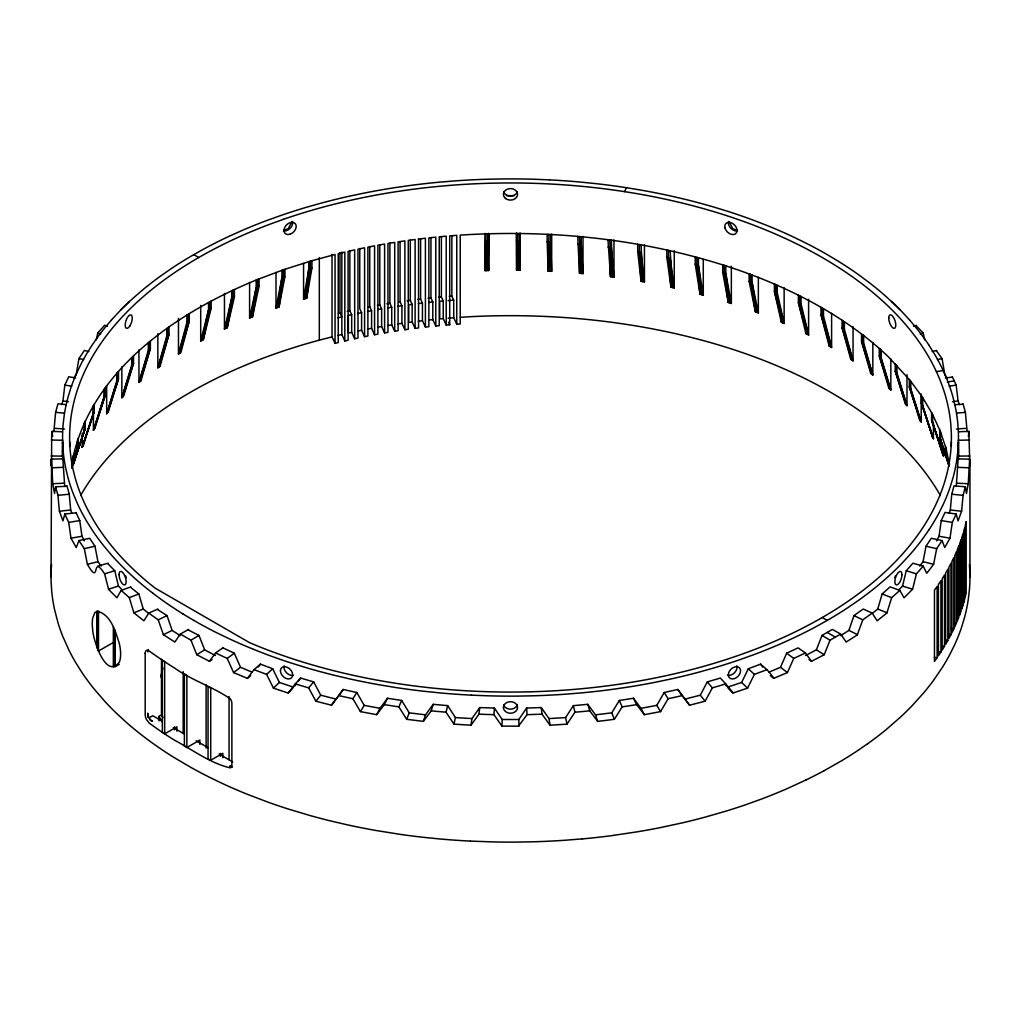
<?xml version="1.0" encoding="UTF-8"?>
<svg xmlns="http://www.w3.org/2000/svg" width="1021" height="1021" viewBox="0 0 1021 1021"><rect width="100%" height="100%" fill="white"/><g stroke="black" fill="none" stroke-linecap="round" stroke-linejoin="round"><path stroke-width="1.5" d="M96.867 646.969L96.867 611.311C110.855 613.723 115.667 632.088 119.444 643.945A28.014 11.958 70.5 0 1 119.444 661.889C106.044 680.382 93.039 639.44 92.707 630.11A26.98 9.138 75.3 0 1 92.707 617.973L94.927 612.536L97.557 611.132L97.352 648.335L98.501 651.028L113.267 642.503M337.913 317.863L341.844 316.944L339.98 312.949L339.98 252.761M418.546 239.067L418.546 327.945L415.113 328.366L415.113 239.488L408.285 240.382L408.285 329.26L404.89 329.757L404.89 240.879L398.088 241.849L398.088 330.727L394.706 331.251L394.706 242.373L387.967 243.496L387.967 332.374L384.598 332.935L384.598 244.057L377.898 245.244L377.898 334.122L374.567 334.748L374.567 245.87L367.892 247.12L367.892 335.998L364.586 336.675L364.586 247.797L357.975 249.188L357.975 338.066L354.67 338.755L351.683 332.323L351.683 314.723L349.846 310.754L349.846 250.553M359.762 248.486L359.762 308.674L361.6 312.643L361.6 330.242L364.586 336.675M394.706 331.251L391.732 324.857L391.732 307.244L389.894 303.301L389.894 243.113M404.89 329.757L401.917 323.351L401.917 305.751L400.066 301.769L400.066 241.581M861.533 333.982L861.533 341.333L870.696 373.418L872.827 375.052L863.651 342.967L863.651 335.615C836.365 314.57 806.003 297.736 774.403 284.08L774.403 291.444L781.32 322.215L784.141 323.44L777.236 292.67L777.236 285.306L775.832 284.68A440.893 254.548 0 0 0 724.246 265.345L724.246 272.696L729.798 302.982L725.778 273.207L725.778 265.856C640.346 238.531 549.579 229.368 460.229 235.111L460.229 323.989L456.744 324.206L456.77 235.328L449.712 235.902L449.712 324.78L446.215 325.061L446.215 236.183L439.247 236.795L439.247 325.673L435.788 326.018L432.802 319.599L432.802 301.986L430.951 298.004L430.951 237.804M446.215 325.061L443.229 318.603L443.229 301.004L441.378 297.022L441.378 236.834M456.744 324.206L453.745 317.748L453.707 300.148L451.856 296.167L451.856 235.979M863.651 342.967L861.533 341.333L871.768 374.235L862.617 342.137L862.617 334.786A440.893 254.548 0 0 1 888.423 356.878L910.081 380.399L922.116 396.748L932.135 413.556L940.099 430.709L940.099 438.073L949.249 466.24M944.514 646.28L944.514 575.002L942.153 578.83L942.153 650.109L944.514 646.28L941.758 645.859M940.099 430.709L945.969 448.155L946.212 456.527L946.212 449.163M147.739 717.278L147.739 713.232A6.624 3.829 60 0 0 152.435 721.349L150.074 719.984M62.549 453.375L62.562 441.812L62.562 455.889L62.536 454.626M62.562 459.412L62.792 442.757M51.05 576.852L51.675 435.699L52.135 431.36L62.166 431.768M958.834 431.768L968.852 431.373L969.861 465.844L969.644 459.131L958.17 458.888L956.256 486.455M958.464 454.626L958.438 455.889L958.438 441.812L958.451 453.375M489.187 233.745L488.587 270.552L485.064 270.654L485.664 233.847M487.425 233.771L486.826 270.603L485.664 241.211L489.187 241.096M548.928 234.396L548.162 271.152L551.685 271.331L551.685 234.103M919.73 566.106L923.048 561.703L926.021 546.197L931.267 538.297L942.064 540.581L936.678 548.673L933.615 564.294L930.233 568.812L926.685 573.292L923.226 566.119L916.411 573.853L912.583 589.257L904.057 597.783L899.858 590.393L891.678 597.668L886.853 613.059L877.128 620.794L872.228 613.111L862.783 619.849L857.257 634.947L846.167 642.043L840.64 634.054L830.022 640.18L824.215 654.716L811.542 661.302L805.429 652.968L793.764 658.417L787.408 672.584L774.033 678.199L766.988 669.648L754.404 674.37L747.563 688.141L733.244 692.914L725.74 683.917L712.364 687.86L705.128 701.197L689.545 705.205L682.143 695.633L668.117 698.734L660.561 711.624L644.34 714.674L636.645 704.643L622.146 706.889L614.348 719.307L606.027 720.379L597.668 721.362L595.485 714.84L587.802 704.324L573.343 705.651L574.951 712.211L567 724.157L550.038 725.191L549.043 718.58L541.258 707.591L526.632 708.038L527.04 714.662L518.515 726.135L501.975 726.135L502.179 719.499L494.368 708.038L479.742 707.591L471.957 718.58L470.962 725.191L454 724.157L446.049 712.211L447.67 705.639L433.198 704.324L425.515 714.84L423.332 721.362L406.652 719.307L398.854 706.877L384.355 704.643L376.66 714.674L360.439 711.624L352.883 698.734L338.857 695.633L331.455 705.205L315.872 701.197L308.636 687.86L295.248 683.917L288.203 693.055L273.437 688.141L266.596 674.37L253.999 669.648L247.388 678.378L233.592 672.584L227.236 658.417L215.559 652.968L209.458 661.302L196.785 654.716L190.978 640.18L180.36 634.054L174.833 642.043L163.411 634.717L158.217 619.849L148.772 613.123L143.872 620.794L133.853 612.817L129.322 597.655L121.142 590.393L116.943 597.783L108.66 589.513L104.601 573.84C90.754 552.642 100.99 587.802 87.385 564.294L84.322 548.673L78.936 540.581L89.72 538.297L94.979 546.197L97.952 561.703L101.27 566.106M969.644 459.131L968.24 483.737L966.453 493.539L965.394 486.787L954.022 485.856L951.738 494.202L950.321 509.977L949.198 513.218M64.744 486.455L62.83 458.888L51.356 459.131L51.139 465.844L51.05 460.918M518.196 233.464L516.626 270.259L520.161 270.297L520.161 233.069M501.975 726.135L493.96 714.662L494.368 708.038M53.871 431.653L55.606 412.369L57.942 403.805L66.429 404.661M968.852 431.373L968.393 436.516M51.561 564.511L51.331 567.599A457.855 264.337 0 0 0 51.127 581.485L51.675 590.738A459.973 265.562 0 0 0 54.47 609.18L58.031 622.912A457.446 264.107 0 0 0 62.83 636.53L68.854 649.969A458.008 264.426 0 0 0 76.077 663.216L81.565 671.92A459.169 265.103 0 0 0 94.098 688.958L104.831 701.389A457.28 264.005 0 0 0 116.675 713.475L125.175 721.324A459.744 265.434 0 0 0 153.444 743.786L158.536 747.359A458.569 264.758 0 0 0 174.476 757.761L191.335 767.664A457.574 264.171 0 0 0 209.075 777.045L221.353 783.005A459.641 265.371 0 0 0 246.967 794.147L267.03 801.804A457.268 264.005 0 0 0 287.756 808.862L309.095 815.269A457.867 264.35 0 0 0 330.983 821.024L345.851 824.496A459.807 265.473 0 0 0 376.175 830.52L399.351 834.234A457.855 264.337 0 0 0 422.834 837.246L438.622 838.854A459.961 265.562 0 0 0 470.349 841.1M965.394 486.787L963.058 495.351L961.603 511.24L958.055 520.876L956.167 514.035L945.025 512.427L941.247 520.582L939.026 536.255L936.538 540.836M61.528 404.635L62.945 400.959L64.834 385.121L68.713 376.749L75.618 377.885M470.962 725.191L478.964 714.202L479.742 707.591M303.569 263.495L303.569 299.166L306.708 298.247L310.333 268.523L310.333 261.172L335.054 254.484L335.054 343.362L338.245 342.533L338.232 253.667L344.83 252.123L344.83 341.001L348.11 340.235L348.11 251.357L354.67 249.877L354.67 338.755M956.167 514.035L952.287 522.407L950.015 538.195L944.744 547.55L942.064 540.581M276.002 272.39L276.002 308.074L279.039 307.015L283.417 277.138L283.417 269.786L310.333 261.172M66.901 486.29L55.593 486.787L54.547 493.539L52.76 483.737L51.356 459.131M249.596 282.383L249.596 318.054L252.493 316.893L257.611 286.824L257.611 279.46L283.417 269.786M303.569 299.166L308.776 269.008L308.776 261.644M310.333 268.523L305.139 298.706L308.776 269.008L311.928 268.076L311.928 260.725M306.708 298.247L311.928 268.076M88.891 351.543L84.322 350.484L78.936 358.575L76.256 374.273L74.176 377.847M71.547 464.313C88.687 371.478 175.88 312.745 257.611 279.46M71.751 468.269L73.142 463.304L72.172 466.329M962.969 404.239L954.571 404.661M227.198 323.147L227.198 327.805L234.434 296.881L234.434 289.53L233.03 290.155L233.03 297.507L227.198 327.805L224.454 329.081L224.454 293.41M276.002 308.074L281.924 277.686L281.924 270.323M283.417 277.138L277.521 307.551L281.924 277.686L284.948 276.627L284.948 269.276M279.039 307.015L284.948 276.627M203.294 339.712L209.816 309.172L209.816 301.808L211.13 301.131L211.13 308.482L203.294 339.712L200.703 341.103L200.703 305.419M259.079 278.886L259.079 286.25L257.611 286.824L251.038 317.467L256.182 287.424L256.182 280.06M249.596 318.054L256.182 287.424L257.611 286.824M252.493 316.893L259.079 286.25M454 724.157L455.417 717.584L447.67 705.639M96.255 339.827L97.774 333.025L104.589 325.303L107.499 326.197M224.454 329.081L231.678 298.17L231.678 290.806M233.03 297.507L225.832 328.443L231.678 298.17L234.434 296.881M898.442 590.227L902.538 586.054L906.252 570.739L912.902 563.209L923.226 566.119M200.703 341.103L208.539 309.874L208.539 302.522M209.816 309.172L201.992 340.401L208.539 309.874L211.13 308.482M160.642 676.923L162.977 667.989M75.848 512.861L64.821 514.035L62.945 520.876L59.397 511.24L57.955 495.351L55.593 486.787M188.055 314.379L188.055 321.73L179.67 353.292L189.281 321.002L189.281 313.638M186.869 322.496L178.471 354.045L180.883 352.551L189.281 321.002L186.869 322.496L186.869 315.132M166.768 328.583L166.768 335.947L157.847 367.841L160.067 366.258L169.001 334.365L169.001 327.001M167.865 327.779L167.865 335.143L158.957 367.05L169.001 334.365L166.768 335.947M120.861 309.733L129.322 301.489M149.334 341.971L149.334 349.335L139.954 381.612L150.381 348.506L150.381 341.142M148.351 350.177L138.945 382.441L140.975 380.769L150.381 348.506L148.351 350.177L148.351 342.814M872.904 612.932L877.728 609.027L882.157 593.954L890.121 586.871L899.858 590.393M188.055 321.73L178.471 354.045L178.471 318.361M131.696 357.758L131.696 365.11L121.844 397.769L123.669 396.02L133.521 363.361L133.521 356.01M132.577 356.878L132.577 364.229L122.762 396.901L133.521 363.361L131.696 365.11M423.332 721.362L431.219 710.858L433.198 704.324M952.146 377.183L945.382 377.885M167.865 335.143L157.847 367.841L157.847 333.714M116.879 380.693L118.487 378.868L108.252 411.935L106.656 413.747L116.879 380.693L116.879 373.329L117.657 372.41L117.657 379.774L107.447 412.841L118.487 378.868L118.487 371.516M149.334 349.335L138.945 382.441L138.945 349.871M104.653 388.516L104.653 395.867L94.111 429.356L105.367 394.936L103.989 396.824L93.422 430.3L94.8 428.424L105.367 394.936L105.367 387.584M82.216 433.389L82.216 447.338L94.226 411.501L82.79 446.381L94.226 411.501L94.226 404.137M132.577 364.229L121.844 397.769L121.844 366.743M93.626 412.458L82.216 447.338L93.626 412.458L93.626 405.107M71.84 464.925L78.068 445.769L78.068 438.405M73.142 463.304L71.942 467.248L72.887 464.313L72.887 456.949M85.113 421.111L85.113 428.475L73.104 464.797L73.142 455.94M84.628 429.445L73.563 463.815L85.113 428.475L73.104 464.797L84.628 429.445L84.628 422.094M72.006 464.415L78.068 445.769M117.657 379.774L106.656 413.747L106.656 385.823M104.653 395.867L93.422 430.3L93.422 414.794M840.755 635.636L848.91 630.378L853.977 615.599L863.192 609.027L872.228 613.111M805.556 655.508L816.366 649.867L822.033 635.419L832.383 629.434L840.64 634.054M78.936 540.581L76.256 547.55L70.985 538.195L68.713 522.407L64.821 514.035M406.652 719.307L409.242 712.849L401.649 700.444L387.508 698.262L380.003 708.332L376.66 714.674M936.499 350.93L942.064 358.575L944.744 374.273L946.824 377.847M956.473 623.014L954.737 626.932L954.737 555.654L956.473 551.736L956.473 623.014L953.716 622.58M398.854 706.877L401.649 700.444M768.711 672.252L780.491 667.287L786.681 653.198L798.065 647.876L805.429 652.968M107.881 563.669L114.748 570.739L118.462 586.054L122.558 590.227M624.61 191.642L626.447 187.698L641.469 190.187A447.938 258.619 0 0 1 671.052 196.07L685.538 199.44A447.938 258.619 0 0 1 713.883 207.084L727.679 211.309A447.938 258.619 0 0 1 754.493 220.625L767.447 225.654A447.938 258.619 0 0 1 792.424 236.527L804.395 242.322A447.938 258.619 0 0 1 827.265 254.65L838.126 261.134A447.938 258.619 0 0 1 858.635 274.764L868.258 281.873A447.938 258.619 0 0 1 886.202 296.664L894.485 304.309A447.938 258.619 0 0 1 909.634 320.109M953.831 628.885L951.942 632.778L951.942 561.499L953.831 557.606L953.831 628.885L951.087 628.451M727.679 687.12L741.642 682.449L748.304 668.755L760.581 664.148L766.988 669.648M384.355 704.643L387.508 698.262M916.169 325.763L923.226 333.025L924.745 339.827M950.947 634.717L948.905 638.584L948.905 567.306L950.947 563.439L950.947 634.717L948.203 634.296M291.866 221.723L288.203 228.768L283.57 230.287M595.485 714.84L611.758 712.849L619.351 700.457L633.492 698.262L640.997 708.332L656.809 705.358L664.173 692.506L677.842 689.481L685.078 699.091L700.266 695.186L707.323 681.9L720.367 678.059L725.74 683.917M130.611 587.343L138.843 593.954L143.272 609.027L148.096 612.932M947.845 640.512L945.637 644.366L945.637 573.087L947.845 569.246L947.845 640.512L945.089 640.09M360.439 711.624L364.191 705.358L356.827 692.506L343.158 689.481L331.455 705.205M157.502 609.524L167.023 615.599L172.09 630.378L180.245 635.636M352.883 698.734L356.827 692.506M940.928 652.011L938.414 655.801L938.414 584.535L940.928 580.732L940.928 652.011L938.171 651.577M567 724.157L565.583 717.584L573.343 705.651M188.272 629.957L198.967 635.419L204.634 649.867L215.444 655.508M519.025 726.135L518.821 719.499L526.632 708.038M928.714 530.193L922.856 538.565A447.938 258.619 0 0 1 909.647 554.926L902.296 562.903A447.938 258.619 0 0 1 886.202 578.371L877.447 585.863A447.938 258.619 0 0 1 858.635 600.271L848.579 607.189A447.938 258.619 0 0 1 827.265 620.385L816.009 626.664A447.938 258.619 0 0 1 792.424 638.495L780.095 644.06A447.938 258.619 0 0 1 754.493 654.41L741.22 659.209A447.938 258.619 0 0 1 713.883 667.938L699.819 671.907A447.938 258.619 0 0 1 671.052 678.952L656.337 682.054A447.938 258.619 0 0 1 626.46 687.324L611.273 689.52A447.938 258.619 0 0 1 580.592 692.953L565.098 694.216A447.938 258.619 0 0 1 533.97 695.773L518.323 696.105A447.938 258.619 0 0 1 487.081 695.773L471.46 695.161M937.125 657.703L934.445 661.468L934.445 590.202L937.125 586.424L937.125 657.703L934.343 657.269M338.857 695.633L343.158 689.481M222.565 648.412L222.935 647.876L234.32 653.198L240.509 667.287L252.289 672.252M258.287 667.058L260.419 664.148L272.696 668.755L279.358 682.449L293.321 687.12M294.673 686.023L296.524 683.572M298.362 681.109L300.633 678.059L313.677 681.9L320.734 695.186L335.922 699.091M315.872 701.197L320.734 695.186M308.636 687.86L313.677 681.9M111.366 320.096L118.704 312.132A447.938 258.619 0 0 1 134.849 296.664L143.553 289.173A447.938 258.619 0 0 1 162.403 274.764L172.421 267.834A447.938 258.619 0 0 1 193.773 254.65M295.248 683.917L300.633 678.059M288.203 693.055L292.836 688.218M273.437 688.141L279.358 682.449M266.596 674.37L272.696 668.755M253.999 669.648L260.419 664.148M247.388 678.378L250.681 675.66M233.592 672.584L240.509 667.287M227.236 658.417L234.32 653.198M867.556 743.786L857.257 750.882A458.008 264.426 0 0 1 840.998 761.117L823.845 770.855M215.559 652.968L222.935 647.876M209.458 661.302L211.972 659.63M196.785 654.716L204.634 649.867M190.978 640.18L198.967 635.419M119.266 664.339L115.194 666.687L115.194 631.029M148.977 717.903L152.729 715.747L162.313 721.273M158.982 720.864L158.982 716.359L161.484 714.917L161.484 659.272M164.662 733.869L164.662 661.697L162.339 660.14L162.339 732.325L164.662 733.869L176.927 726.786L176.927 731.215M186.881 747.538L186.881 675.353L184.38 673.911L184.38 746.096L186.881 747.538L199.874 740.034L199.874 744.462M210.722 760.262L210.722 688.077L208.042 686.737L208.042 758.922L210.722 760.262L222.808 753.281L222.808 757.71M180.36 634.054L188.617 629.434M163.411 634.717L172.09 630.378M158.217 619.849L167.023 615.599M805.824 780.057L787 788.697A459.807 265.473 0 0 1 760.734 799.315L747.13 804.229A457.242 263.98 0 0 1 726.199 811.07L704.669 817.259A457.855 264.337 0 0 1 682.615 822.798L660.077 827.661A457.229 263.98 0 0 1 637.142 831.834L613.851 835.318M148.772 613.123L157.808 609.027M133.853 612.817L143.272 609.027M129.322 597.655L138.843 593.954M121.142 590.393L130.867 586.871M108.417 589.257L118.462 586.054M104.601 573.84L114.748 570.739M913.501 326.197L916.399 325.303M97.774 566.119L108.098 563.209M920.278 333.867L923.226 333.025M80.608 495.53A452.38 261.185 0 0 1 319.318 340.146L332.042 336.879L332.042 254.344M87.385 564.294L97.952 561.703M337.9 335.462L341.844 334.543L341.844 252.008M84.322 548.673L94.979 546.197M932.109 351.543L936.678 350.484M338.385 313.307L339.98 312.949M347.178 311.328L349.846 310.754M937.444 359.545L942.064 358.575M351.683 314.723L348.378 315.425L348.378 333.025L351.683 332.323M357.631 313.473L361.6 312.643M357.631 331.072L361.6 330.242M367.586 311.482L371.593 310.729L371.593 328.328L374.567 334.748M367.586 329.081L371.593 328.328M368.517 306.976L369.742 306.747L371.593 310.729M70.985 538.195L81.974 536.255L84.462 540.836M377.374 305.381L379.786 304.96L381.624 308.916L381.624 326.529L384.598 332.935M378.242 309.478L381.624 308.916M387.686 307.921L391.732 307.244M378.242 327.09L381.624 326.529M387.686 325.52L391.732 324.857M68.713 522.407L79.766 520.582L81.974 536.255M386.882 303.786L389.894 303.301M936.372 371.631L943.2 370.572L946.978 379.34A447.938 258.619 0 0 1 952.95 397.054L955.12 406.001A447.938 258.619 0 0 1 957.851 423.983L958.4 433.006A447.938 258.619 0 0 1 957.851 451.052L956.754 460.05A447.938 258.619 0 0 1 952.95 477.968L950.232 486.864A447.938 258.619 0 0 1 943.2 504.451L938.886 513.129A447.938 258.619 0 0 1 928.714 530.193M947.36 381.994L954.29 380.922L956.179 385.121L958.055 400.959L959.472 404.635M397.845 323.951L401.917 323.351M397.833 306.338L401.917 305.751M949.211 386.129L956.179 385.121M399.351 301.871L400.066 301.769M952.465 401.712L958.055 400.959M407.149 300.787L410.302 300.391L412.139 304.347L412.139 321.947L415.113 328.366M418.368 239.08L425.412 238.225L425.412 327.103L428.858 326.733L428.858 237.855L435.788 237.14L435.788 326.018M412.139 304.347L408.732 304.769L408.732 322.368L412.139 321.947M418.316 303.594L422.439 303.084L422.439 320.683L425.412 327.103M418.316 321.194L422.439 320.683M417.78 299.459L420.601 299.127L422.439 303.084M59.397 511.24L70.679 509.977L71.802 513.218M428.041 298.311L430.951 298.004M428.654 302.42L432.802 301.986M428.654 320.02L432.802 319.599M57.955 495.351L69.262 494.202L70.679 509.977M597.668 721.362L589.781 710.858L574.951 712.211M438.622 297.251L441.378 297.022M443.229 318.603L439.732 318.909L439.732 301.284L443.229 301.004M582.378 838.854L566.489 840.143A459.961 265.562 0 0 1 534.545 841.751L518.515 842.07A457.382 264.069 0 0 1 494.47 841.955L470.451 841.1M448.13 318.207L453.745 317.748M956.868 413.071L965.407 412.369L967.129 431.653M448.117 300.608L453.707 300.148M449.214 296.371L451.856 296.167M565.583 717.584L549.043 718.58M956.486 429.011L966.453 428.297M460.305 317.327L471.077 316.663A452.38 261.185 0 0 1 940.392 495.53M52.76 483.737L64.208 483.175M52.148 467.784L63.596 467.324M550.038 725.191L542.036 714.202L527.04 714.662M958.17 440.268L969.644 440.025M518.821 719.499L502.179 719.499M958.209 442.757L958.387 456.119L969.861 455.991M506.493 195.675L514.507 195.675M516.422 233.464L516.422 240.828L519.957 240.854L520.161 270.297M51.139 455.991L62.613 456.119M51.356 440.025L62.83 440.268M493.96 714.662L478.964 714.202M547.167 234.32L547.167 241.683L550.689 241.862L551.685 271.331M957.404 467.324L968.865 467.784M549.54 179.875L533.945 179.237A447.938 258.619 0 0 0 502.702 178.943L487.055 179.237A447.938 258.619 0 0 0 455.928 180.819L440.421 182.07A447.938 258.619 0 0 0 409.753 185.528L394.553 187.698A447.938 258.619 0 0 0 364.688 192.982L349.961 196.058A447.938 258.619 0 0 0 321.207 203.128L307.13 207.072A447.938 258.619 0 0 0 279.818 215.839L266.519 220.613A447.938 258.619 0 0 0 240.943 230.976L228.589 236.527A447.938 258.619 0 0 0 205.03 248.371L193.748 254.637L198.738 257.522M471.957 718.58L455.417 717.584M956.792 483.175L968.24 483.737M54.547 428.297L64.514 429.011M577.72 243.777L581.217 244.096L583.004 273.615L579.52 273.296L577.72 236.413M55.606 412.369L64.132 413.071M446.049 712.211L431.219 710.858M951.738 494.202L963.058 495.351M425.515 714.84L409.242 712.849M950.321 509.977L961.603 511.24M607.954 247.095L611.4 247.554L613.978 277.163L610.532 276.704L607.954 239.744M62.945 400.959L68.535 401.712M64.834 385.121L71.789 386.129M941.247 520.582L952.287 522.407M637.704 251.625L641.086 252.225L644.442 281.949L641.06 281.362L637.704 251.625L637.704 244.261M380.003 708.332L364.191 705.358M939.026 536.255L950.015 538.195M666.841 257.343L670.146 258.071L674.256 287.96L670.963 287.22L666.841 257.343L666.841 249.979M78.936 358.575L83.569 359.545M926.021 546.197L936.678 548.673M923.048 561.703L933.615 564.294M695.212 264.222L698.415 265.077L703.278 295.146L700.074 294.278L695.212 264.222L695.212 256.858M97.774 333.025L100.722 333.867M906.252 570.739L916.411 573.853M722.689 272.224L725.778 273.207L731.355 303.479L728.254 302.497L722.689 272.224L722.689 264.86M902.538 586.054L912.583 589.257M737.43 230.287L732.797 228.768L729.134 221.723M750.626 274.496L750.626 281.847L756.867 312.375L752.094 282.421L752.094 275.057L749.133 273.947L749.133 281.311L755.387 311.826L758.348 312.937L758.348 277.253M749.133 281.311L752.094 282.421L758.348 312.937M882.157 593.954L891.678 597.668M253.553 649.369L266.519 654.423A447.938 258.619 0 0 0 293.359 663.701L307.13 667.951A447.938 258.619 0 0 0 335.501 675.57L349.961 678.965A447.938 258.619 0 0 0 379.557 684.836L394.553 687.337A447.938 258.619 0 0 0 425.055 691.383L440.421 692.965A447.938 258.619 0 0 0 471.485 695.148M877.728 609.027L887.147 612.817M777.236 292.67L774.403 291.444L782.737 322.827L775.832 292.044L775.832 284.68M853.977 615.599L862.783 619.849M799.749 295.86L799.749 303.224L807.266 334.301L798.396 302.573L805.939 333.637L808.606 334.977L801.064 303.901L798.396 302.573L798.396 295.209M848.91 630.378L857.576 634.717M822.262 307.985L822.262 315.336L830.367 346.732L820.986 314.634L829.116 346.017L831.605 347.459L823.488 316.076L820.986 314.634L820.986 307.27M822.262 617.501L827.252 620.398M827.252 632.458L835.382 637.142M173.264 727.603L184.214 733.92M196.083 740.774L207.952 747.627M219.183 754.111L232.686 761.908M232.099 767.333L229.751 765.98A6.624 3.829 60 0 0 232.086 766.605M193.748 620.398L182.874 613.902M822.033 635.419L830.022 640.18M816.366 649.867L824.215 654.716M843.244 320.977L843.244 328.341L851.897 360.068L842.07 327.575L850.735 359.303L853.058 360.834L844.38 329.119L842.07 327.575L842.07 320.224M809.028 659.63L811.542 661.302M786.681 653.198L793.764 658.417M152.742 593.163L162.365 600.271A447.938 258.619 0 0 0 182.912 613.889M780.491 667.287L787.408 672.584M770.319 675.66L773.612 678.378M880.268 349.335L880.268 356.699L890.835 390.022L881.2 357.567L881.2 350.203L879.272 348.493L879.272 355.857L888.908 388.312L890.835 390.022L890.835 358.996M880.268 356.699L879.272 355.857L889.878 389.167L880.268 356.699L881.2 357.567M891.678 301.489L900.126 309.733M748.304 668.755L754.404 674.37M741.642 682.449L747.563 688.141M896.119 364.574L896.119 371.925L906.138 404.788L895.238 371.044L905.282 403.895L906.993 405.682L896.948 372.831L895.238 371.044L895.238 363.68M728.164 688.218L732.797 693.055M909.634 320.096L916.488 328.213A447.938 258.619 0 0 1 928.714 344.83M707.323 681.9L712.364 687.86M910.081 380.399L910.081 387.75L920.47 421.035L909.315 386.844L919.717 420.103L921.21 421.954L910.809 388.695L909.315 386.844L909.315 379.48M700.266 695.186L705.128 701.197M724.489 683.572L726.327 686.023M760.581 664.148L762.725 667.058M685.078 699.091L689.545 705.205M933.436 423.256L933.436 438.762L921.453 403.167L921.453 395.803M677.842 689.481L682.143 695.633M922.116 404.112L932.811 437.818L921.453 403.167L933.436 438.762L922.116 404.112L922.116 396.748M928.714 344.83L934.062 353.317A447.938 258.619 0 0 1 943.2 370.585M664.173 692.506L668.117 698.734M656.809 705.358L660.561 711.624M161.484 714.917L163.041 717.623M158.982 716.359L162.109 721.77M943.595 446.713L943.595 456.03L931.586 419.937L931.586 412.586M640.997 708.332L644.34 714.674M633.492 698.262L636.645 704.643M952.287 376.749L954.29 380.922M79.766 520.582L75.962 512.427M448.513 322.189L449.712 324.78M341.844 334.543L344.83 341.001M332.042 336.879L335.054 343.362M619.351 700.457L622.146 706.889M611.758 712.849L614.348 719.307M932.135 420.907L943.595 456.03L931.586 419.937L943.085 455.047L932.135 420.907L932.135 413.556M948.841 465.244L939.665 437.077L939.665 429.726M910.081 387.75L921.21 421.954L921.21 394.042M949.045 465.014L945.663 454.511L945.663 447.147M949.045 465.282L945.663 454.511L948.866 464.529M949.224 466.138L939.665 437.077L940.469 439.068L940.469 431.717M896.119 371.925L906.993 405.682L906.993 374.656M862.617 342.137L872.827 375.052L872.827 342.482M587.802 704.324L589.781 710.858M843.244 328.341L853.058 360.834L853.058 326.707M963.045 403.805L965.407 412.369M822.262 315.336L831.605 347.459L831.605 313.332M69.262 494.202L66.965 485.856M799.749 303.224L808.606 334.977L808.606 299.293M775.832 292.044L784.141 323.44L784.141 287.769M945.969 448.155L949.453 464.313M696.833 257.279L696.833 264.63L701.669 294.712L698.415 265.077L698.415 257.726M750.626 281.847L755.387 311.826M668.5 250.336L668.5 257.688L672.609 287.59L670.146 250.719M724.246 272.696L728.254 302.497L728.254 297.838M541.258 707.591L542.036 714.202M639.401 244.555L639.401 251.906L642.758 281.656L641.086 244.861M696.833 264.63L700.074 294.278M52.607 436.516L52.135 431.36M609.677 239.948L612.255 276.933L611.4 240.203M668.5 257.688L670.963 287.22L670.963 282.575M969.44 564.511L969.886 572.219A459.565 265.332 0 0 1 969.325 590.738L968.202 599.978A459.565 265.332 0 0 1 964.296 618.356L961.514 627.468A459.565 265.332 0 0 1 954.29 645.527L949.875 654.41A457.268 263.992 0 0 1 942.243 667.581L933.424 680.497A458.008 264.426 0 0 1 923.456 693.131L912.34 705.46A457.242 263.98 0 0 1 900.139 717.418L886.853 729.007A459.565 265.332 0 0 1 867.531 743.824M579.469 236.566L581.268 273.462L581.217 236.732M639.401 251.906L641.06 281.362L641.06 276.704M62.6 442.029L63.149 451.052A447.938 258.619 0 0 0 65.918 469.035L68.05 477.968A447.938 258.619 0 0 0 74.061 495.696L77.8 504.451A447.938 258.619 0 0 0 86.976 521.718L92.286 530.193A447.938 258.619 0 0 0 104.55 546.809L111.366 554.926A447.938 258.619 0 0 0 126.566 570.713L134.81 578.371A447.938 258.619 0 0 0 152.78 593.15M958.387 456.119L958.438 459.412M487.425 241.135L488.587 270.552L488.587 233.324M548.928 241.747L549.923 271.241L550.689 234.498M547.167 241.683L548.162 271.152L548.162 258.734M609.677 247.312L610.532 276.704L610.532 270.501M518.196 240.828L518.4 270.284L519.957 233.503M516.422 240.828L516.626 270.259L516.626 233.043M579.469 243.917L579.52 273.296M969.95 460.918L969.95 576.852M951.33 441.812L951.33 446.407M932.62 414.539L932.62 421.89M932.173 433.759L932.173 436.86M922.716 397.718L922.716 405.069M910.809 381.331L910.809 388.695M896.948 365.467L896.948 372.831M850.735 356.189L850.735 359.303M844.38 321.755L844.38 329.119M829.116 342.916L829.116 346.017M823.488 308.712L823.488 316.076M805.939 328.979L805.939 333.637M801.064 296.549L801.064 303.901M781.32 317.569L781.32 322.215M731.355 266.251L731.355 303.479M703.278 259.474L703.278 295.146M674.256 250.732L674.256 287.96M644.442 244.721L644.442 281.949M613.978 239.935L613.978 277.163M583.004 236.387L583.004 273.615M485.064 233.426L485.064 270.654M420.601 238.94L420.601 299.127M410.302 240.19L410.302 300.391M379.786 244.772L379.786 304.96M369.742 246.559L369.742 306.747M319.318 257.611L319.318 340.146M229.061 696.526L229.061 759.79M220.319 753.319L220.319 756.267M206.114 684.861L206.114 748.125M183.167 671.614L183.167 733.295M174.425 726.824L174.425 729.773M160.067 363.157L160.067 366.258M140.975 377.668L140.975 380.769M114.633 629.702L114.633 666.904M113.344 627.098L113.344 666.994M103.989 389.46L103.989 396.824M98.501 611.132L98.501 651.028M93.077 406.077L93.077 413.428M84.194 423.077L84.194 430.441M83.365 442.31L83.365 445.411M72.708 457.97L72.708 465.321M69.67 441.812L69.67 446.407M253.591 649.356A447.938 258.619 0 0 1 228.627 638.495L216.605 632.701A447.938 258.619 0 0 1 193.773 620.385M62.651 442.029A447.938 258.619 0 0 1 63.187 423.983L64.246 414.973A447.938 258.619 0 0 1 68.088 397.054L70.768 388.171A447.938 258.619 0 0 1 77.838 370.585L82.114 361.893A447.938 258.619 0 0 1 92.324 344.83L98.144 336.458A447.938 258.619 0 0 1 111.404 320.109M549.566 179.887A447.938 258.619 0 0 1 580.592 182.083L595.97 183.64A447.938 258.619 0 0 1 626.46 187.711M613.761 835.382A459.565 265.332 0 0 1 582.276 838.917M823.947 770.791A458.008 264.426 0 0 1 805.939 779.993M736.83 665.807A7.07 5.003 -45 0 1 734.635 672.597A7.07 5.003 -45 0 1 727.858 675.289M517.328 704.86A7.07 5.769 0 0 1 510.5 709.136A7.07 5.769 0 0 1 503.672 704.86M293.142 675.289A7.07 5.003 45 0 1 286.365 672.597A7.07 5.003 45 0 1 284.17 665.807M126.234 577.695A7.07 2.884 71.6 0 1 125.672 575.933M147.739 651.87A6.624 3.829 60 0 1 148.377 649.522M728.535 221.442A7.07 5.028 44.4 0 0 734.482 230.644A7.07 4.977 45.6 0 0 737.532 230.912M503.672 191.757A7.07 5.769 -0.9 0 0 510.5 195.994A7.07 5.769 0.9 0 0 517.328 191.757M292.465 221.442A7.07 5.028 -44.4 0 1 286.518 230.644A7.07 4.977 -45.6 0 1 283.468 230.912M895.328 575.933A7.07 2.884 -71.6 0 1 894.766 577.695M145.186 653.338L145.186 714.7A6.598 3.28 66.1 0 0 146.386 719.422L149.283 723.162L158.536 729.76A458.786 264.873 0 0 0 174.476 740.161C192.497 749.733 210.62 763.478 230.325 767.881A6.598 4.275 53 0 0 231.882 764.755L231.882 703.392A6.598 4.275 53 0 0 230.325 698.875C213.147 686.891 191.808 680.382 174.476 667.976A459.501 265.281 0 0 1 153.444 654.002L148.211 650.39L146.386 650.415A6.598 3.28 66.1 0 0 145.186 653.338M966.172 521.833L965.228 525.866L965.228 597.145L966.172 593.112L966.172 521.833M964.705 527.883L963.594 531.903L963.594 603.169L964.705 599.161L964.705 527.883M963.007 605.172L961.731 609.167L961.731 537.888L963.007 533.906L963.007 605.172M77.711 439.4L77.405 447.772L77.711 439.4M961.055 539.879L959.638 543.848L959.638 615.127L961.055 611.158L961.055 539.879M958.872 545.827L957.29 549.77L957.29 621.049L958.872 617.105L958.872 545.827M283.417 219.324L270.374 224.033A440.893 254.548 0 0 0 88.878 511.942L93.626 520.391A440.893 254.548 0 0 0 149.347 583.514L155.23 588.198L249.507 642.63L257.611 646.025A440.893 254.548 0 0 0 717.482 662.272A440.893 254.548 0 0 0 951.33 433.07L950.793 424.187A440.893 254.548 0 0 0 283.43 219.324M119.074 574.619A7.07 2.846 71.9 0 0 122.558 583.935A7.07 2.935 71.2 0 0 126.145 581.689A7.07 2.935 71.2 0 0 122.558 572.398A7.07 2.846 71.9 0 0 119.074 574.619M728.33 674.843A7.07 5.028 -44.4 0 0 734.482 678.608A7.07 4.977 -45.6 0 0 740.57 670.759A7.07 4.977 -45.6 0 0 734.482 667.058A7.07 5.028 -44.4 0 0 728.33 674.843M503.43 707.451A7.07 5.769 0.9 0 0 510.5 713.258A7.07 5.769 -0.9 0 0 517.57 707.451A7.07 5.769 -0.9 0 0 510.5 701.708A7.07 5.769 0.9 0 0 503.43 707.451M280.43 670.759A7.07 4.977 45.6 0 0 286.518 678.608A7.07 5.028 44.4 0 0 292.67 674.843A7.07 5.028 44.4 0 0 286.518 667.058A7.07 4.977 45.6 0 0 280.43 670.759M129.641 326.261A7.07 2.884 -71.6 0 0 131.237 315.017A7.07 2.884 -71.6 0 0 125.315 323.517A7.07 2.884 -71.6 0 0 129.641 326.261M724.999 227.964A7.07 5.003 45 0 0 735.248 233.962A7.07 5.003 45 0 0 732.504 223.395A7.07 5.003 45 0 0 724.999 227.964M888.729 318.067A7.07 2.884 71.6 0 0 894.039 328.366A7.07 2.884 71.6 0 0 894.039 318.373A7.07 2.884 71.6 0 0 888.729 318.067M505.497 198.431A7.07 5.769 0 0 0 517.328 195.841A7.07 5.769 0 0 0 508.675 188.77A7.07 5.769 0 0 0 505.497 198.431M290.092 234.217A7.07 5.003 -45 0 0 295.388 223.79A7.07 5.003 -45 0 0 284.782 227.326A7.07 5.003 -45 0 0 290.092 234.217M901.926 574.619A7.07 2.846 -71.9 0 0 898.442 572.398A7.07 2.935 -71.2 0 0 894.855 581.689A7.07 2.935 -71.2 0 0 898.442 583.935A7.07 2.846 -71.9 0 0 901.926 574.619"/></g></svg>
